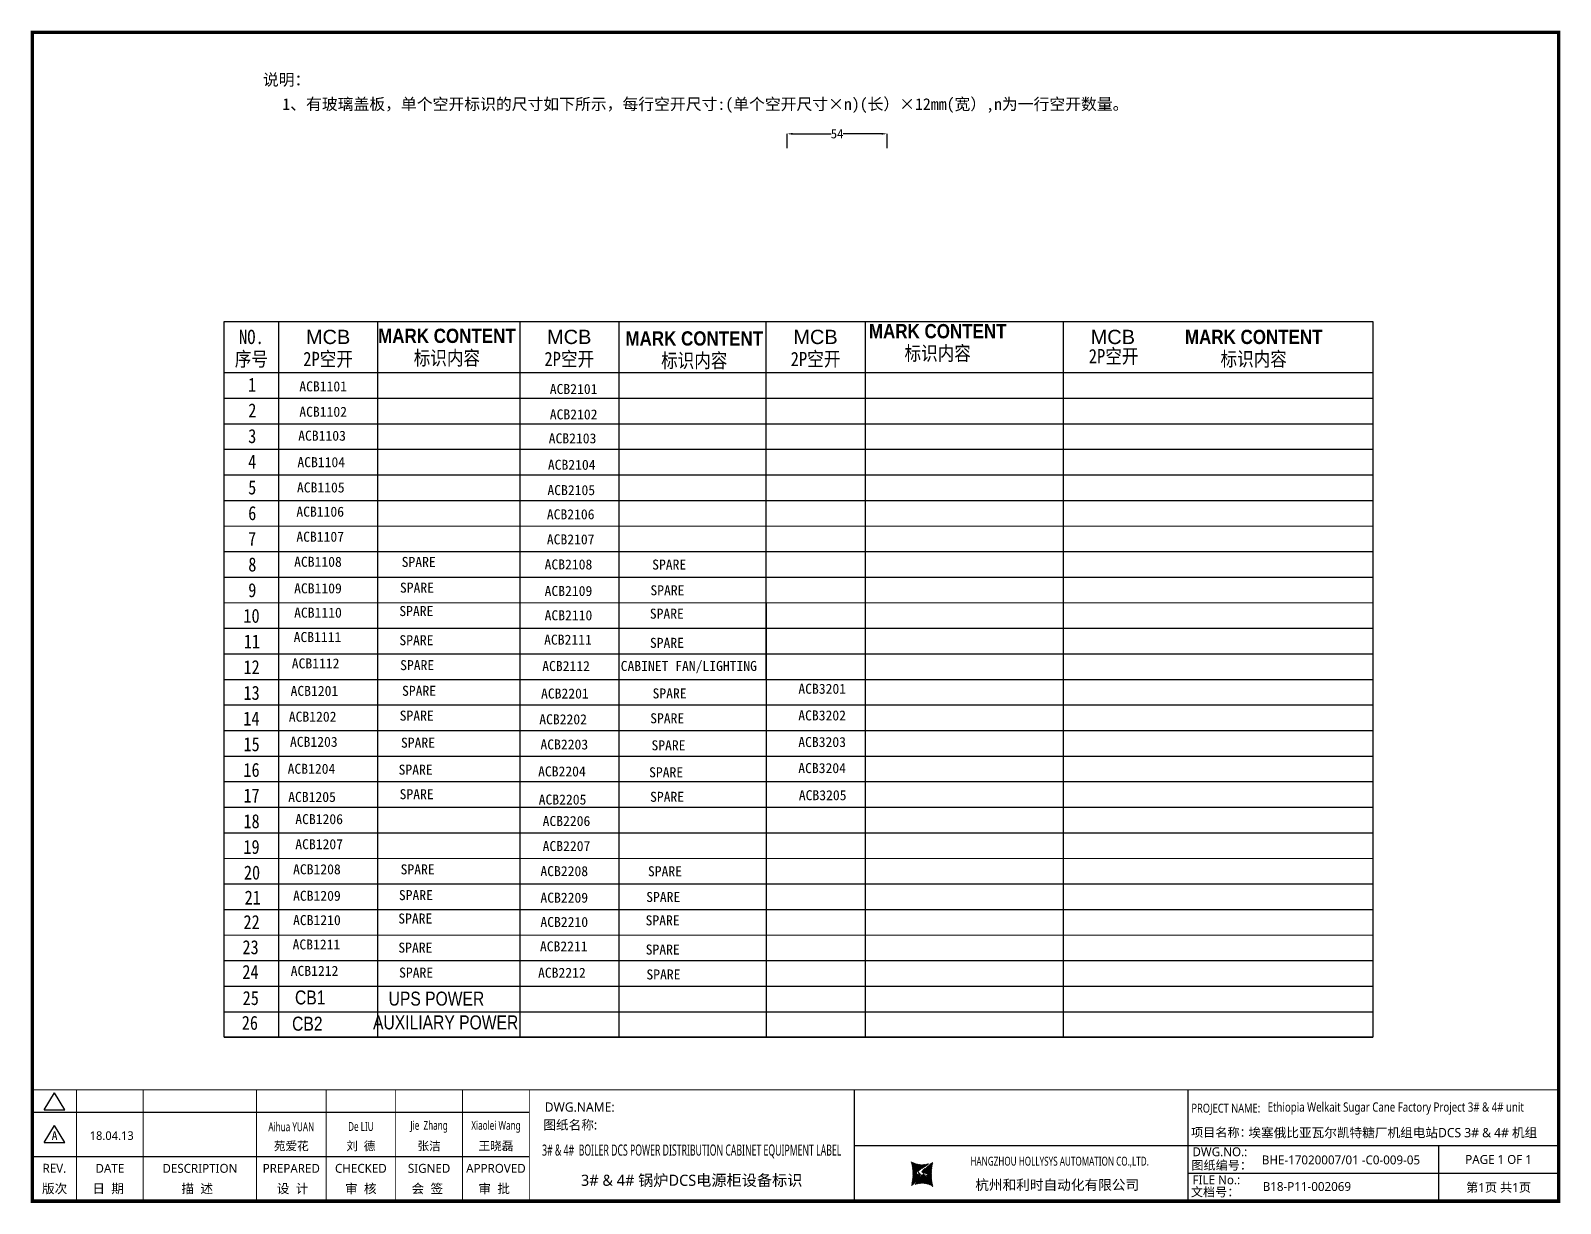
# Model space of a CAD drawing. Extents: x 81437 to 204847, y -54597 to -29444.
# Drawn here: x 106543 to 110668, y -50082 to -46920 of the extents above; entities that cross this region are included whole.
import ezdxf
from ezdxf.enums import TextEntityAlignment as Align
from ezdxf.lldxf.tags import DXFTag

# ---------------------------------------------------------------- set-up
doc = ezdxf.new("R2010")
doc.units = 0
doc.header["$LTSCALE"] = 100
doc.header["$MEASUREMENT"] = 0
for name, color, linetype in [('t', 1, 'Continuous'), ('YLT_GridLine', 7, 'Continuous'), ('YLT_GridText', 7, 'Continuous'), ('标准图框及表格', 7, 'Continuous')]:
    doc.layers.add(name, color=color, linetype=linetype)
doc.layers.add('细实线', color=7, linetype='Continuous', lineweight=20)
doc.styles.add('HZ', font='arial.ttf', dxfattribs={"width": 0.7})
doc.styles.get("Standard").update_dxf_attribs({"font": ''})
doc.styles.add('WMF_6_宋体_0', font='')
doc.styles.add('YLT_Grid', font='', dxfattribs={"width": 0.85})
doc.styles.add('微软雅黑', font='')
doc.styles.get('Standard').set_extended_font_data('SimSun')
doc.styles.get('WMF_6_宋体_0').set_extended_font_data('宋体')
doc.styles.get('YLT_Grid').set_extended_font_data('宋体')
doc.styles.get('微软雅黑').set_extended_font_data('Microsoft YaHei')
tags = doc.linetypes.add('CENTER', pattern=[2, 1.25, -0.25, 0.25, -0.25]).pattern_tags.tags
tags[10:11] = [DXFTag(74, 4), DXFTag(75, 0), DXFTag(340, '0'), DXFTag(46, 1.0), DXFTag(50, 0.0), DXFTag(44, 0.0), DXFTag(45, 0.0)]
tags[8:9] = [DXFTag(74, 4), DXFTag(75, 0), DXFTag(340, '0'), DXFTag(46, 1.0), DXFTag(50, 0.0), DXFTag(44, 0.0), DXFTag(45, 0.0)]
tags[6:7] = [DXFTag(74, 4), DXFTag(75, 0), DXFTag(340, '0'), DXFTag(46, 1.0), DXFTag(50, 0.0), DXFTag(44, 0.0), DXFTag(45, 0.0)]
tags[4:5] = [DXFTag(74, 4), DXFTag(75, 0), DXFTag(340, '0'), DXFTag(46, 1.0), DXFTag(50, 0.0), DXFTag(44, 0.0), DXFTag(45, 0.0)]
doc.dimstyles.new('STANDARD$0', dxfattribs={"dimtxt": 25, "dimasz": 15, "dimexe": 0.18, "dimexo": 0.0625, "dimgap": 0.09, "dimtad": 0, "dimdec": 0, "dimzin": 0, "dimdsep": 46, "dimtxsty": 'Standard', "dimcen": 0.09, "dimadec": 0, "dimazin": 0, "dimtfac": 1, "dimtdec": 0, "dimtofl": 0, "dimtmove": 0, "dimatfit": 3, "dimfxl": 1, "dimtolj": 1, "dimtzin": 0, "dimarcsym": 0})
pattern_1 = [(45, (-6.162819773475348, -58.86246267448996), (-0.736262898216564, 0.7362628982165641), [])]

# ---------------------------------------------------------------- blocks, each defined once
blk = doc.blocks.new('*D117')
at = {"layer": 'Defpoints', "color": 0, "transparency": 16777216}
for p in [(108852.3649098832, -47197.97025489775), (108582.3649098832, -47236.68681198884), (108852.3649098832, -47236.62431198884)]:
    blk.add_point(p, dxfattribs=at)
at = {"layer": '细实线', "color": 0, "lineweight": -2, "transparency": 16777216}
for p, q in [((108582.3649098832, -47236.62431198884), (108582.3649098832, -47197.79025489775)), ((108597.3649098832, -47197.97025489775), (108701.1637987721, -47197.97025489775)), ((108837.3649098832, -47197.97025489775), (108733.5660209943, -47197.97025489775)), ((108852.3649098832, -47236.56181198884), (108852.3649098832, -47197.79025489775))]:
    blk.add_line(p, q, dxfattribs=at)
at = {"layer": '细实线', "color": 0, "transparency": 16777216}
for points in [[(108597.3649098832, -47195.47025489775), (108597.3649098832, -47200.47025489775), (108582.3649098832, -47197.97025489775)], [(108837.3649098832, -47200.47025489775), (108837.3649098832, -47195.47025489775), (108852.3649098832, -47197.97025489775)]]:
    blk.add_solid(points, dxfattribs=at)
at = {"layer": '细实线', "color": 0, "transparency": 16777216, "insert": (108717.3649098832, -47197.97025489775), "char_height": 25, "attachment_point": 5}
blk.add_mtext('\\A1;{\\fsimsun|b0|i0|c134|p2;54}', dxfattribs=at)
blk = doc.blocks.new('空开标识')
at = {"layer": 'YLT_GridText', "style": 'YLT_Grid', "width": 0.85}
blk.add_attdef('A路1', text='', height=28, dxfattribs=at).set_placement((38.7147169765085, 3.477287093177438), align=Align.CENTER)
blk = doc.blocks.new('空开12')
at = {"layer": 'YLT_GridText', "style": 'YLT_Grid', "width": 0.8}
blk.add_attdef('KA1', text='', height=28, dxfattribs=at).set_placement((31.39270106703043, 0.8407768793404102), align=Align.CENTER)
blk = doc.blocks.new('图框')
at = {"layer": '标准图框及表格'}
h = blk.add_hatch(dxfattribs=at)
h.set_pattern_fill('ANSI31', color=5, scale=8.329863809039892, style=0)
h.set_pattern_definition(pattern_1)
edge = h.paths.add_edge_path()
edge.add_arc((2393.094436262916, -3057.016314091056), 55.18534773488954, 238.1092081981581, 291.6531626184834)
edge.add_line((2413.457117633552, -3108.307481089123), (2382.362679957259, -3129.105284474292))
edge.add_arc((2232.744557938924, -3137.191253253037), 135.3602868968974, 346.3915348661821, 374.2500326978034)
edge.add_line((2364.304773850054, -3169.039594784347), (2391.343418124445, -3146.7148906974))
edge.add_line((2385.17637942767, -3139.143911424919), (2389.981166822123, -3139.761302572286))
edge.add_spline(control_points=[(2391.307199095063, -3146.750097628447), (2392.196661605914, -3145.885543305817), (2393.808172678844, -3144.319160410171), (2393.706362376579, -3140.114756849009), (2391.263680388605, -3139.875266105763), (2389.959101290711, -3139.747359722689)], knot_values=[0, 0, 0, 0, 6.844331067525468, 12.40042740766005, 18.76924275352248, 18.76924275352248, 18.76924275352248, 18.76924275352248], weights=[1, 1, 1, 1, 1, 1], degree=3, periodic=0)
edge.add_spline(control_points=[(2382.352543285211, -3129.127895979397), (2381.626555155563, -3129.73152025812), (2380.315378592357, -3130.821700626719), (2379.381276507607, -3132.24510027398), (2378.964379386169, -3132.880374753903)], knot_values=[0, 0, 0, 0, 5.253673658024614, 9.488438564008057, 9.488438564008057, 9.488438564008057, 9.488438564008057], weights=[1, 1, 1, 1, 1], degree=3, periodic=0)
edge.add_spline(control_points=[(2380.109845815059, -3131.144179531064), (2379.558651433159, -3131.767985770505), (2378.469607692277, -3133.249177120419), (2378.75000888206, -3136.59141356358), (2381.696031569307, -3138.758015293683), (2384.022624161043, -3139.007997601494), (2385.15175362843, -3139.129317677358)], knot_values=[10.66597461496156, 10.66597461496156, 10.66597461496156, 10.66597461496156, 18.97770399508879, 28.89455822145742, 41.119553648298, 52.64692538081317, 52.64692538081317, 52.64692538081317, 52.64692538081317], weights=[1, 1, 1, 1, 1, 1, 1], degree=3, periodic=0)
h = blk.add_hatch(dxfattribs=at)
h.set_pattern_fill('ANSI31', color=3, scale=8.329863809039892, style=0)
h.set_pattern_definition(pattern_1)
edge = h.paths.add_edge_path()
edge.add_line((2396.306912351669, -3134.638821765021), (2401.543221691929, -3135.303048767099))
edge.add_spline(control_points=[(2394.881673431148, -3127.632408877759), (2393.992210920092, -3128.496963200258), (2392.380699847337, -3130.063346096064), (2392.482510149457, -3134.26774965708), (2394.925192137576, -3134.507240400384), (2396.229771235499, -3134.635146783385)], knot_values=[0, 0, 0, 0, 6.844331067526932, 12.40042740766158, 18.76924275352342, 18.76924275352342, 18.76924275352342, 18.76924275352342], weights=[1, 1, 1, 1, 1, 1], degree=3, periodic=0)
edge.add_line((2421.884098676157, -3105.342911721815), (2394.845454401773, -3127.667615808762))
edge.add_spline(control_points=[(2406.462349776273, -3142.781070641064), (2406.85282482484, -3142.285248106444), (2407.700959278394, -3140.915136680455), (2407.438863643569, -3137.791092942495), (2404.4928409567, -3135.624491212552), (2402.166248364556, -3135.374508904741), (2401.037118897577, -3135.253188828716)], knot_values=[12.65408913243743, 12.65408913243743, 12.65408913243743, 12.65408913243743, 18.97770399508879, 28.89455822145742, 41.119553648298, 52.64692538081317, 52.64692538081317, 52.64692538081317, 52.64692538081317], weights=[1, 1, 1, 1, 1, 1, 1], degree=3, periodic=0)
edge.add_line((2405.463463917236, -3143.838156073773), (2406.618423075823, -3142.594514654259))
edge.add_line((2403.858524028219, -3145.261600863971), (2405.463463917236, -3143.838156073904))
edge.add_line((2372.73175489228, -3166.075025417009), (2403.826192568573, -3145.277222031841))
edge.add_arc((2393.094436262916, -3217.366192415033), 55.18534773488965, 58.10920819815809, 111.6531626184834)
edge.add_arc((2553.444314586908, -3137.191253253037), 135.360286896897, 166.3915348661823, 194.2500326978024)
at = {"color": 7}
for p, q in [((2209.47921527367, -2910.443887418679), (2209.47921527367, -3210.443887418679)), ((3109.47921527367, -2910.443887418679), (3109.47921527367, -3210.443887418679)), ((-6.162819773475348, -2970.443887418679), (1333.995352829523, -2970.443887418679)), ((-6.162819773475348, -3090.443887418679), (1333.995352829523, -3090.443887418679)), ((2209.47921527367, -3060.443887418679), (3109.47921527367, -3060.443887418679)), ((3109.47921527367, -3060.443887418679), (4109.47921527367, -3060.443887418679)), ((3785.62275226965, -3060.443887418679), (3785.62275226965, -3210.443887418679)), ((4109.47921527367, -3135.443887418679), (3109.47921527367, -3135.443887418679))]:
    blk.add_line(p, q, dxfattribs=at)
at = {"color": 7, "const_width": 3}
blk.add_lwpolyline([(4109.47921527367, -2910.443887418679), (-6.162819773475348, -2910.443887418679)], dxfattribs=at)
at = {"layer": 't', "color": 7}
for p, q in [((25.78656344305637, -2963.855076038152), (53.73638948711596, -2917.984787991318)), ((81.68621553114644, -2963.855076038152), (53.73638948711596, -2917.984787991318)), ((25.78656344305637, -2963.855076038152), (81.68621553114644, -2963.855076038152)), ((25.78656344305637, -3051.839702165522), (53.73638948711596, -3005.969414118631)), ((81.68621553114644, -3051.839702165522), (53.73638948711596, -3005.969414118631)), ((25.78656344305637, -3051.839702165522), (81.68621553114644, -3051.839702165522))]:
    blk.add_line(p, q, dxfattribs=at)
at = {"layer": 't', "color": 7, "const_width": 9.61519705431492}
blk.add_lwpolyline([(4109.47921527367, -3210.443887418679), (4109.47921527367, -58.86246267448996), (-6.162819773475348, -58.86246267448996), (-6.162819773475348, -3210.443887418679)], close=True, dxfattribs=at)
at = {"layer": 't', "color": 7, "const_width": 2.40379926357873}
for points in [[(112.6024995874977, -2911.645787050457), (112.6024995874977, -3210.443887418679)], [(292.8874443558816, -2911.645787050457), (292.8874443558816, -3210.443887418679)], [(598.2254953145239, -2911.645787050457), (598.2254953145239, -3215.27550872017)], [(785.8254793036103, -2911.645787050457), (785.8254793036103, -3215.27550872017)], [(973.4254632926677, -2911.645787050457), (973.4254632926677, -3215.27550872017)], [(1153.71040806111, -2911.645787050457), (1153.71040806111, -3215.27550872017)], [(1333.995352829523, -2911.645787050457), (1333.995352829523, -3215.27550872017)]]:
    blk.add_lwpolyline(points, dxfattribs=at)
at = {"color": 7, "linetype": 'CENTER', "style": '微软雅黑'}
for s, height, p in [('项目名称：', 24, (3118.237888517288, -3036.94681899895)), ('图纸编号：', 24, (3119.058468482224, -3125.527001057468)), ('杭州和利时自动化有限公司', 27, (2536.38633266712, -3179.976961063531)), ('文档号：', 24, (3117.869572934458, -3197.591179766443))]:
    blk.add_text(s, height=height, dxfattribs=at).set_placement(p)
at = {"color": 7, "style": '微软雅黑', "flags": 8}
for tag, p, height in [('DWG.NAME:', (1375.473639447489, -2969.2419877869), 25), ('DWG.NO.:', (3122.023352488108, -3089.264933317976), 24), ('图纸编号', (3309.199899152482, -3111.267140832559), 24), ('FILENO.:', (3122.509725826509, -3164.966587124836), 24), ('文档号', (3311.563545755656, -3182.994948628203), 24)]:
    blk.add_attdef(tag, p, '', height=height, dxfattribs=at)
at = {"color": 7, "style": '微软雅黑', "width": 0.8, "flags": 8}
for tag, p, height in [('PROJECTNAME:', (3119.317365890063, -2971.670387076527), 24), ('PROJECT_NAME', (3324.743137664682, -2969.191656158461), 25)]:
    blk.add_attdef(tag, p, '', height=height, dxfattribs=at)
at = {"color": 7, "style": '微软雅黑', "flags": 8}
for tag, height, width, p in [('RENLIU', 24, 0.7, (692.0254873090671, -3009.243060483925)), ('SHUFENWANG', 24, 0.7, (879.6254712981536, -3009.243060483925)), ('FANGHOU', 24, 0.7, (1063.567935676903, -3009.243060483925)), ('DANDANLI', 24, 0.7, (1243.852880445316, -3009.243060483925)), ('#10STATIONONTROLCABINETCOVER', 30, 0.6, (1771.737284051596, -3076.044837234568)), ('HANGZHOUHOLLYSYSAUTOMATIONCO.,LTD.', 24, 0.7, (2763.919484516009, -3104.577265918681))]:
    blk.add_attdef(tag, text='', height=height, dxfattribs=dict(at, width=width)).set_placement(p, align=Align.MIDDLE)
for tag, p in [('图纸名称:', (1371.649552043295, -3024.785799731683)), ('项目名称', (3272.897224152879, -3045.626842364768))]:
    blk.add_attdef(tag, text='', height=25, dxfattribs=at).set_placement(p, align=Align.BOTTOM_LEFT)
at = {"color": 7, "flags": 8}
blk.add_attdef('A', text='', height=23, dxfattribs=at).set_placement((53.73638948711596, -3033.744016823508), align=Align.MIDDLE)
at = {"color": 7, "style": '微软雅黑', "flags": 8}
for tag, height, p in [('设计时间', 23, (207.7030023673433, -3033.744016823508)), ('刘仁', 23, (692.0254873090671, -3061.050838701933)), ('王姝芬', 23, (879.6254712981536, -3061.050838701933)), ('侯方', 23, (1063.567935676903, -3061.050838701933)), ('李丹丹', 23, (1243.852880445316, -3061.050838701933)), ('PAGEXOFX', 24, (3947.55098377166, -3097.943887418679)), ('REV.', 24, (53.21983990701119, -3121.911417548025)), ('DATE', 24, (202.7449719716897, -3121.911417548025)), ('DESCRIPTION', 24, (445.5564698352027, -3121.911417548025)), ('PREPARED', 24, (692.0254873090671, -3121.911417548025)), ('CHECKED', 24, (879.625471298139, -3121.911417548025)), ('SIGNED', 24, (1063.567935676889, -3121.911417548025)), ('APPROVED', 24, (1243.852880445316, -3121.911417548025)), ('图纸名称', 30, (1771.737284051596, -3153.557526718527)), ('第几页共几页', 24, (3947.55098377166, -3172.943887418679))]:
    blk.add_attdef(tag, text='', height=height, dxfattribs=at).set_placement(p, align=Align.MIDDLE)
at = {"layer": 't', "color": 7, "style": '微软雅黑'}
for s, p in [('版次', (53.73638948711596, -3176.462903945333)), ('日  期', (198.0371495971121, -3176.462903945333)), ('描  述', (438.3267756979694, -3176.462903945333)), ('设  计', (695.3342144116759, -3176.462903945333)), ('审  核', (879.4319590690502, -3176.462903945333)), ('会  签', (1058.860113302311, -3176.462903945333)), ('审  批', (1239.145058070724, -3176.462903945333))]:
    blk.add_text(s, height=25, dxfattribs=at).set_placement(p, align=Align.MIDDLE_CENTER)
at = {"layer": '标准图框及表格', "color": 5, "style": 'HZ'}
for s, p in [('pgqh', (2367.722055843864, -3118.539690870716)), ('hollilas', (2367.889081852576, -3144.830947292762))]:
    blk.add_text(s, height=5.205656721233694, dxfattribs=at).set_placement(p)
at = {"layer": '标准图框及表格', "color": 3, "style": 'HZ'}
for s, height, p in [('auto', 8.676094535389492, (2394.744307490306, -3133.062499086471)), ('hollysys', 4.338047267694746, (2396.375285240625, -3158.593924068552))]:
    blk.add_text(s, height=height, dxfattribs=at).set_placement(p)

msp = doc.modelspace()

# ---------------------------------------------------------------- linework, layer by layer
at = {"layer": 'YLT_GridLine', "color": 7, "lineweight": 25}
for p, q in [((107211.2170795131, -47703.88624246411), (107211.2269597936, -49634.03750542489)), ((107478.3353995131, -47703.88624246411), (107478.3353995131, -49634.05026695044)), ((107861.4627808118, -47703.87011942999), (107861.4627808118, -49634.06857146327)), ((108128.5811008118, -47703.87011942999), (108128.5909810309, -49634.08133393289)), ((108525.6220316607, -47703.88912243683), (108525.6539523646, -49634.10030424043)), ((108525.6220318539, -47703.89900716714), (108525.6516728339, -49220.54171283762)), ((108792.7403518539, -47703.89900716714), (108792.7753807908, -49634.11306638653)), ((109327.3106177559, -47703.9938326608), (109327.3205011495, -49634.13860511983)), ((107064.7295461429, -47841.75274628095), (110162.3242603569, -47841.9007387371)), ((107064.7295461429, -47910.68650628094), (110162.3242603569, -47910.83449873709)), ((107064.7295461429, -47979.62026628093), (110162.3242603569, -47979.76825873708)), ((107064.7295461429, -48048.55402628092), (110162.3242603569, -48048.70201873707)), ((107064.7295461429, -48117.48778628091), (110162.3242603569, -48117.63577873705)), ((107064.7295461429, -48186.42154628089), (110162.3242603569, -48186.56953873704)), ((107064.7295461429, -48255.35530628089), (110162.3242603569, -48255.50329873704)), ((107064.7295461429, -48324.28906628088), (110162.3242603569, -48324.43705873702)), ((107064.7295461429, -48393.22282628086), (110162.3242603569, -48393.37081873702)), ((107064.7295461429, -48462.15658628086), (110162.3242603569, -48462.30457873701)), ((107064.7295461429, -48531.09034628085), (110162.3242603569, -48531.23833873699)), ((107064.7295461429, -48600.02410628083), (110162.3242603569, -48600.17209873698)), ((107064.7295461429, -48668.95786628083), (110162.3242603569, -48669.10585873698)), ((107064.7295461429, -48737.89162628082), (110162.3242603569, -48738.03961873696)), ((107064.7295461429, -48806.8253862808), (110162.3242603569, -48806.97337873695)), ((107064.7295461429, -48875.7591462808), (110162.3242603569, -48875.90713873695)), ((107064.7295461429, -48944.69290628078), (110162.3242603569, -48944.84089873693)), ((107064.7295461429, -49013.62666628078), (110162.3242603569, -49013.77465873692)), ((107064.7295461429, -49082.56042628076), (110162.3242603569, -49082.70841873691)), ((107064.7295461429, -49151.49418628075), (110162.3242603569, -49151.6421787369)), ((107064.7025999686, -49220.42794499335), (110162.2973141826, -49220.5759374495)), ((107064.7295461429, -49220.42794628074), (110162.3242603569, -49220.57593873689)), ((107064.6756537942, -49289.36170370594), (110162.2703680082, -49289.50969616209)), ((107064.7025999686, -49289.36170499334), (110162.2973141826, -49289.50969744949)), ((107064.6487076199, -49358.29546241854), (110162.2434218338, -49358.44345487469)), ((107064.6756537942, -49358.29546370594), (110162.2703680082, -49358.44345616209)), ((107064.6217614455, -49427.22922113114), (110162.2164756595, -49427.37721358729)), ((107064.6487076199, -49427.22922241854), (110162.2434218338, -49427.37721487469)), ((107064.6217614455, -49496.16298113114), (110162.2164756595, -49496.31097358729)), ((107064.7591869357, -49496.16298769686), (110162.3539011497, -49496.31098015301)), ((107064.7591869357, -49565.09674769685), (110162.3539011497, -49565.244740153)), ((107064.7591869357, -49565.09674769685), (110162.3539011497, -49565.244740153)), ((107064.7591869357, -49634.03050769684), (110162.3539011497, -49634.17850015299))]:
    msp.add_line(p, q, dxfattribs=at)
msp.add_lwpolyline([(107064.7295461429, -47703.88573429387), (110162.3242603569, -47704.03372675002), (110162.3539011497, -49634.17850015299), (107064.7526000983, -49634.03050738214)], close=True, dxfattribs=at)

# ---------------------------------------------------------------- block references
at = {"color": 1}
ref = msp.add_blockref('图框', (106553.5343388209, -46865.55978684242), dxfattribs=at)
ref.add_attrib('PROJECTNAME:', 'PROJECT NAME:', (109672.8517047109, -49837.23017391895), dxfattribs={"color": 7, "height": 24, "style": '微软雅黑', "width": 0.8000000000000002})
ref.add_attrib('FILENO.:', 'FILE No.:', (109676.0440646474, -50030.52637396726), dxfattribs={"color": 7, "height": 24, "style": '微软雅黑'})
ref.add_attrib('DWG.NO.:', 'DWG.NO.:', (109675.557691309, -49954.8247201604), dxfattribs={"color": 7, "height": 24, "style": '微软雅黑'})
ref.add_attrib('PAGEXOFX', 'PAGE 1 OF 1', dxfattribs={"color": 7, "height": 24, "style": '微软雅黑', "flags": 8}).set_placement((110501.0853225926, -49963.5036742611), align=Align.MIDDLE)
ref.add_attrib('PROJECT_NAME', 'Ethiopia Welkait Sugar Cane Factory Project 3# & 4# unit', (109878.2774764856, -49834.75144300088), dxfattribs={"color": 7, "height": 25, "style": '微软雅黑', "width": 0.8})
ref.add_attrib('项目名称', '埃塞俄比亚瓦尔凯特糖厂机组电站DCS 3# & 4# 机组', dxfattribs={"color": 7, "height": 25, "style": '微软雅黑'}).set_placement((109826.4315629738, -49911.18662920719), align=Align.BOTTOM_LEFT)
ref.add_attrib('HANGZHOUHOLLYSYSAUTOMATIONCO.,LTD.', 'HANGZHOU HOLLYSYS AUTOMATION CO.,LTD.', dxfattribs={"color": 7, "height": 24, "style": '微软雅黑', "width": 0.6999999999999998}).set_placement((109317.4538233369, -49970.13705276111), align=Align.MIDDLE)
ref.add_attrib('图纸名称:', '图纸名称:', dxfattribs={"color": 7, "height": 25, "style": '微软雅黑', "flags": 8}).set_placement((107925.1838908642, -49890.34558657411), align=Align.BOTTOM_LEFT)
ref.add_attrib('#10STATIONONTROLCABINETCOVER', '3# & 4#  BOILER DCS POWER DISTRIBUTION CABINET EQUIPMENT LABEL', dxfattribs={"color": 7, "height": 30, "style": '微软雅黑', "width": 0.6, "flags": 8}).set_placement((108325.2716228725, -49941.60462407699), align=Align.MIDDLE)
ref.add_attrib('DWG.NAME:', 'DWG.NAME:', (107929.0079782684, -49834.80177462933), dxfattribs={"color": 7, "height": 25, "style": '微软雅黑', "flags": 8})
ref.add_attrib('DANDANLI', 'Xiaolei Wang', dxfattribs={"color": 7, "height": 24, "style": '微软雅黑', "width": 0.6999999999999998, "flags": 8}).set_placement((107797.3872192662, -49874.80284732635), align=Align.MIDDLE)
ref.add_attrib('FANGHOU', 'Jie  Zhang', dxfattribs={"color": 7, "height": 24, "style": '微软雅黑', "width": 0.6999999999999998, "flags": 8}).set_placement((107617.1022744978, -49874.80284732635), align=Align.MIDDLE)
ref.add_attrib('SHUFENWANG', 'De LIU', dxfattribs={"color": 7, "height": 24, "style": '微软雅黑', "width": 0.6999999999999998, "flags": 8}).set_placement((107433.159810119, -49874.80284732635), align=Align.MIDDLE)
ref.add_attrib('RENLIU', 'Aihua YUAN', dxfattribs={"color": 7, "height": 24, "style": '微软雅黑', "width": 0.6999999999999998, "flags": 8}).set_placement((107245.55982613, -49874.80284732635), align=Align.MIDDLE)
ref.add_attrib('APPROVED', 'APPROVED', dxfattribs={"color": 7, "height": 24, "style": '微软雅黑'}).set_placement((107797.3872192662, -49987.47120439045), align=Align.MIDDLE)
ref.add_attrib('SIGNED', 'SIGNED', dxfattribs={"color": 7, "height": 24, "style": '微软雅黑'}).set_placement((107617.1022744978, -49987.47120439045), align=Align.MIDDLE)
ref.add_attrib('CHECKED', 'CHECKED', dxfattribs={"color": 7, "height": 24, "style": '微软雅黑'}).set_placement((107433.159810119, -49987.47120439045), align=Align.MIDDLE)
ref.add_attrib('PREPARED', 'PREPARED', dxfattribs={"color": 7, "height": 24, "style": '微软雅黑'}).set_placement((107245.55982613, -49987.47120439045), align=Align.MIDDLE)
ref.add_attrib('DESCRIPTION', 'DESCRIPTION', dxfattribs={"color": 7, "height": 24, "style": '微软雅黑'}).set_placement((106999.0908086561, -49987.47120439045), align=Align.MIDDLE)
ref.add_attrib('DATE', 'DATE', dxfattribs={"color": 7, "height": 24, "style": '微软雅黑', "flags": 8}).set_placement((106756.2793107926, -49987.47120439045), align=Align.MIDDLE)
ref.add_attrib('REV.', 'REV.', dxfattribs={"color": 7, "height": 24, "style": '微软雅黑', "flags": 8}).set_placement((106606.7541787279, -49987.47120439045), align=Align.MIDDLE)
ref.add_attrib('A', 'A', dxfattribs={"color": 7, "height": 23, "flags": 8}).set_placement((106607.270728308, -49899.30380366593), align=Align.MIDDLE)
ref.add_attrib('设计时间', '18.04.13', dxfattribs={"color": 7, "height": 23, "style": '微软雅黑', "flags": 8}).set_placement((106761.2373411882, -49899.30380366593), align=Align.MIDDLE)
ref.add_attrib('李丹丹', '王晓磊', dxfattribs={"color": 7, "height": 23, "style": '微软雅黑', "flags": 8}).set_placement((107797.3872192662, -49926.61062554436), align=Align.MIDDLE)
ref.add_attrib('侯方', '张洁', dxfattribs={"color": 7, "height": 23, "style": '微软雅黑', "flags": 8}).set_placement((107617.1022744978, -49926.61062554436), align=Align.MIDDLE)
ref.add_attrib('王姝芬', '刘  德', dxfattribs={"color": 7, "height": 23, "style": '微软雅黑', "flags": 8}).set_placement((107433.159810119, -49926.61062554436), align=Align.MIDDLE)
ref.add_attrib('刘仁', '苑爱花', dxfattribs={"color": 7, "height": 23, "style": '微软雅黑', "flags": 8}).set_placement((107245.55982613, -49926.61062554436), align=Align.MIDDLE)
ref.add_attrib('图纸名称', '3# & 4# 锅炉DCS电源柜设备标识', dxfattribs={"color": 7, "height": 30, "style": '微软雅黑', "flags": 8}).set_placement((108325.2716228725, -50019.11731356095), align=Align.MIDDLE)
ref.add_attrib('文档号', 'B18-P11-002069', (109865.0978845765, -50048.55473547063), dxfattribs={"color": 7, "height": 24, "style": '微软雅黑', "flags": 8})
ref.add_attrib('图纸编号', 'BHE-17020007/01 -C0-009-05', (109862.7342379734, -49976.82692767499), dxfattribs={"color": 7, "height": 24, "style": '微软雅黑', "flags": 8})
ref.add_attrib('第几页共几页', '第1页 共1页', dxfattribs={"color": 7, "height": 24, "style": '微软雅黑', "flags": 8}).set_placement((110501.0853225926, -50038.5036742611), align=Align.MIDDLE)
at = {"layer": '细实线'}
ref = msp.add_blockref('空开12', (107254.214667111, -49546.73416445778), dxfattribs=dict(at, xscale=1.348704000001308, yscale=1.348703999999834, zscale=1.348704))
ref.add_attrib('KA1', 'CB1', dxfattribs={"layer": 'YLT_GridText', "height": 37.763712, "style": 'HZ', "width": 0.8}).set_placement((107296.5541286108, -49545.60020531752), align=Align.CENTER)
ref = msp.add_blockref('空开标识', (107584.6820495937, -49553.40711295736), dxfattribs=dict(at, xscale=1.348704000001308, yscale=1.348703999999834, zscale=1.348704))
ref.add_attrib('A路1', 'UPS POWER', dxfattribs={"layer": 'YLT_GridText', "height": 37.763712, "style": 'HZ', "width": 0.8}).set_placement((107636.8967432388, -49548.71728194565), align=Align.CENTER)
ref = msp.add_blockref('空开12', (107246.4123044545, -49617.43046180459), dxfattribs=dict(at, xscale=1.348704000001308, yscale=1.348703999999834, zscale=1.348704))
ref.add_attrib('KA1', 'CB2', dxfattribs={"layer": 'YLT_GridText', "height": 37.763712, "style": 'HZ', "width": 0.8}).set_placement((107288.7517659545, -49616.29650266431), align=Align.CENTER)
ref = msp.add_blockref('空开标识', (107609.5778538561, -49617.53687822749), dxfattribs=dict(at, xscale=1.348704000001308, yscale=1.348703999999834, zscale=1.348704))
ref.add_attrib('A路1', 'AUXILIARY POWER', dxfattribs={"layer": 'YLT_GridText', "height": 37.763712, "style": 'HZ', "width": 0.8}).set_placement((107661.7925475012, -49612.84704721578), align=Align.CENTER)

# ---------------------------------------------------------------- texts
at = {"layer": 'YLT_GridText', "style": 'YLT_Grid', "width": 0.85}
for s, p in [('1', (107128.9849909097, -47893.39594298214)), ('2', (107129.5199768297, -47962.62941498214)), ('3', (107129.3416481897, -48031.86288698215)), ('4', (107129.2524838697, -48101.09635898215)), ('5', (107129.3416481897, -48170.32983098214)), ('6', (107129.4308125097, -48239.56330298215)), ('7', (107129.1633195497, -48308.79677498215)), ('8', (107129.6091411497, -48378.03024698215)), ('9', (107129.5199768297, -48447.26371898215)), ('10', (107116.4128217897, -48516.49719098215)), ('11', (107117.5719579497, -48585.73066298215)), ('12', (107116.6803147497, -48654.96413498215)), ('13', (107116.6803147497, -48724.19760698215)), ('14', (107116.0561645097, -48793.43107898215)), ('15', (107116.6803147497, -48862.66455098215)), ('16', (107116.5019861097, -48931.89802298215)), ('17', (107116.5911504297, -49001.13149498215)), ('18', (107116.5911504297, -49070.36496698215)), ('19', (107116.5019861097, -49139.59843898215)), ('20', (107117.8394509097, -49208.83191098216)), ('21', (107119.8118659555, -49276.15335984592)), ('22', (107116.6744521705, -49342.3529998896)), ('23', (107113.9016932033, -49410.06733851459)), ('24', (107113.5909235928, -49476.84626362483)), ('25', (107114.4421737105, -49547.09947187113)), ('26', (107112.0692552675, -49613.96349938287))]:
    msp.add_text(s, height=37.763712, dxfattribs=at).set_placement(p)
at = {"layer": 'YLT_GridText', "attachment_point": 5, "style": 'YLT_Grid'}
for s, insert, char_height, width in [('NO.', (107137.9716661429, -47745.8291373372), 38.5344, 117.7618399999974), ('{\\fArial|b0|i0|c0|p2;\\W1;MCB}', (107344.7729461429, -47745.8291373372), 38.53440000000001, 480.9008504267226), ('{\\fArial|b1|i0|c0|p2;MARK\\fArial|b1|i0|c134|p2; \\fArial|b1|i0|c0|p2;CONTENT}', (107665.143658515, -47742.94042192992), 38.53440000000001, 761.1435999999999), ('{\\fArial|b0|i0|c0|p2;\\W1;MCB}', (107995.0186474416, -47745.81301430308), 38.53440000000001, 480.9008504267226), ('\\pt154.1376;{\\fArial|b0|i0|c134|p34;\\W1;MCB}', (108659.1778984837, -47745.84190204024), 38.5344, 480.9008504267226), ('{\\fArial|b1|i0|c0|p2;MARK\\fArial|b1|i0|c134|p2; \\fArial|b1|i0|c0|p2;CONTENT}', (108988.6558446746, -47730.36252914862), 38.53440000000001, 761.1435999999999), ('\\pt154.1376;{\\fArial|b0|i0|c134|p34;\\W1;MCB}', (109460.866484579, -47745.94661226421), 38.5344, 480.9008504267226), ('{\\fArial|b1|i0|c0|p2;MARK\\fArial|b1|i0|c134|p2; \\fArial|b1|i0|c0|p2;CONTENT}', (109840.7935848933, -47745.8291373372), 38.53440000000001, 761.1435999999999), ('{\\fArial|b1|i0|c0|p2;MARK\\fArial|b1|i0|c134|p2; \\fArial|b1|i0|c0|p2;CONTENT}', (108332.1302783301, -47749.97444889987), 38.53440000000001, 761.1435999999999), ('标识内容', (108988.6558446746, -47791.81925809238), 38.5344, 761.1435999999999), ('序号', (107137.9716661429, -47807.28586628096), 38.5344, 117.7618399999974), ('2P空开', (107344.7729461429, -47807.28586628096), 38.5344, 238.3959200000052), ('标识内容', (107665.143658515, -47804.39715087367), 38.5344, 761.1435999999999), ('2P空开', (107995.0186474416, -47807.26974324683), 38.5344, 238.3959200000052), ('标识内容', (108332.1302783301, -47811.43117784362), 38.5344, 761.1435999999999), ('2P空开', (108659.1778984837, -47807.29863098399), 38.5344, 238.3959200000052), ('2P空开', (109462.8786105722, -47799.60901381939), 38.5344, 238.3959200000052), ('标识内容', (109840.7935848933, -47807.28586628096), 38.5344, 761.1435999999999)]:
    msp.add_mtext(s, dxfattribs=dict(at, insert=insert, char_height=char_height, width=width))
at = {"layer": '细实线', "color": 7, "style": 'WMF_6_宋体_0'}
for s, height, p in [('说明：', 31.2807432747123, (107168.8765888041, -47067.55973933173)), ('1、有玻璃盖板，单个空开标识的尺寸如下所示，每行空开尺寸:(单个空开尺寸×n)(长）×12mm(宽）,n为一行空开数量。', 31.2807432747123, (107221.3746873002, -47133.3678378278)), ('ACB1101', 27, (107267.1984093344, -47892.42789661374)), ('ACB2101', 27, (107942.6324105578, -47899.51424798222)), ('ACB1102', 27, (107267.1984093344, -47960.94003778581)), ('ACB2102', 27, (107942.6324105578, -47968.02638915429)), ('ACB1103', 27, (107264.2186363351, -48025.48204947631)), ('ACB2103', 27, (107939.6526375586, -48032.56840084479)), ('ACB1104', 27, (107262.0086568533, -48096.83171840486)), ('ACB2104', 27, (107937.4426580767, -48103.91806977335)), ('ACB1105', 27, (107260.8064310273, -48165.06075772183)), ('ACB2105', 27, (107936.2404322508, -48172.14710909031)), ('ACB1106', 27, (107259.2188377936, -48230.32091934813)), ('ACB2106', 27, (107934.6528390171, -48237.40727071661)), ('ACB1107', 27, (107259.2188377936, -48297.89942674273)), ('ACB2107', 27, (107934.6528390171, -48304.98577811122)), ('ACB1108', 27, (107253.2340650083, -48365.4781284419)), ('SPARE', 27, (107543.2101751219, -48365.83286084879)), ('ACB2108', 27, (107928.6680662317, -48372.56447981038)), ('SPARE', 27, (108218.6441763454, -48372.91921221728)), ('ACB1109', 27, (107253.2340650083, -48437.04376697373)), ('SPARE', 27, (107538.4880177183, -48435.20226049433)), ('ACB2109', 27, (107928.6680662317, -48444.13011834221)), ('SPARE', 27, (108213.9220189417, -48442.28861186282)), ('SPARE', 27, (107536.861862896, -48498.27708839963)), ('ACB1110', 27, (107253.2340650083, -48502.62880595202)), ('ACB2110', 27, (107928.6680662317, -48509.7151573205)), ('SPARE', 27, (108212.2958641194, -48505.36343976811)), ('ACB1111', 27, (107251.9281446472, -48568.35813065218)), ('SPARE', 27, (107537.1477557049, -48576.89375753062)), ('ACB2111', 27, (107927.3621458706, -48575.44448202066)), ('SPARE', 27, (108212.5817569283, -48583.9801088991)), ('ACB1112', 27, (107246.8398640922, -48639.46977640125)), ('SPARE', 27, (107539.0857000601, -48644.10464055327)), ('ACB2112', 27, (107922.2738653156, -48646.55612776973)), ('CABINET FAN/LIGHTING', 27, (108133.8533919221, -48646.33480440018)), ('ACB1201', 27, (107243.5992279923, -48713.55317305568)), ('SPARE', 27, (107544.2376470145, -48713.32052167211)), ('ACB2201', 27, (107919.0332292157, -48720.63952442416)), ('SPARE', 27, (108219.671648238, -48720.40687304059)), ('ACB3201', 27, (108612.9726702016, -48707.86337675073)), ('ACB1202', 27, (107238.8358835124, -48783.04334661468)), ('SPARE', 27, (107537.8481477124, -48780.30048415814)), ('SPARE', 27, (108213.2821489358, -48787.38683552662)), ('ACB3202', 27, (108612.6961168445, -48779.69220091243)), ('ACB2202', 27, (107914.2698847359, -48790.12969798316)), ('ACB1203', 27, (107242.011446499, -48850.94673136117)), ('SPARE', 27, (107541.3096035078, -48853.26143108749)), ('ACB2203', 27, (107917.4454477224, -48858.03308272965)), ('SPARE', 27, (108216.7436047313, -48860.34778245597)), ('ACB3203', 27, (108612.6961168445, -48851.42785600104)), ('ACB1204', 27, (107235.6605087854, -48923.61009393587)), ('SPARE', 27, (107534.9586657943, -48925.9247936622)), ('ACB2204', 27, (107911.0945100088, -48930.69644530435)), ('SPARE', 27, (108210.3926670177, -48933.01114503068)), ('ACB3204', 27, (108612.6961168445, -48921.7134531565)), ('SPARE', 27, (107537.6160869746, -48992.09857765265)), ('ACB1205', 27, (107237.2482902787, -48999.44664552629)), ('ACB2205', 27, (107912.6822915022, -49006.53299689477)), ('SPARE', 27, (108213.0500881981, -48999.18492902113)), ('ACB3205', 27, (108614.1555052884, -48994.80788056687)), ('ACB1206', 27, (107256.3643390858, -49059.34816508867)), ('ACB2206', 27, (107923.3181971405, -49064.40966530672)), ('ACB1207', 27, (107256.3643390858, -49126.92667248327)), ('ACB2207', 27, (107923.3181971405, -49131.98817270133)), ('ACB1208', 27, (107250.3795663004, -49194.50537418244)), ('SPARE', 27, (107540.3556764141, -49194.86010658933)), ('ACB2208', 27, (107917.3334243551, -49199.56687440049)), ('SPARE', 27, (108207.3095344688, -49199.92160680739)), ('ACB1209', 27, (107250.3795663004, -49266.07101271427)), ('SPARE', 27, (107535.6335190104, -49264.22950623487)), ('ACB2209', 27, (107917.3334243551, -49271.13251293232)), ('SPARE', 27, (108202.5873770651, -49269.29100645293)), ('ACB1210', 27, (107250.3795663004, -49331.65605169255)), ('SPARE', 27, (107534.0073641881, -49327.30433414016)), ('ACB2210', 27, (107917.3334243551, -49336.71755191061)), ('SPARE', 27, (108200.9612222428, -49332.36583435822)), ('ACB1211', 27, (107249.0736459393, -49397.38537639272)), ('SPARE', 27, (107534.293256997, -49405.92100327116)), ('ACB2211', 27, (107916.027503994, -49402.44687661077)), ('SPARE', 27, (108201.2471150517, -49410.98250348921)), ('ACB1212', 27, (107243.9853653843, -49468.49702214179)), ('SPARE', 27, (107536.2312013522, -49473.13188629381)), ('ACB2212', 27, (107910.939223439, -49473.55852235985)), ('SPARE', 27, (108203.1850594069, -49478.19338651186))]:
    msp.add_text(s, height=height, dxfattribs=at).set_placement(p)

# ---------------------------------------------------------------- dimensions: what is measured, and where the dimension line sits
at = {"layer": '细实线', "color": 3}
dim = msp.add_linear_dim(base=(108852.3649098832, -47197.97025489775), p1=(108582.3649098832, -47236.68681198884), p2=(108852.3649098832, -47236.62431198884), text='{\\fsimsun|b0|i0|c134|p2;54}', dimstyle='STANDARD$0', dxfattribs=at)
dim.commit()
dim.dimension.update_dxf_attribs({"geometry": '*D117', "text_midpoint": (108717.3649098832, -47197.97025489775)})

doc.saveas('drawing.dxf')
